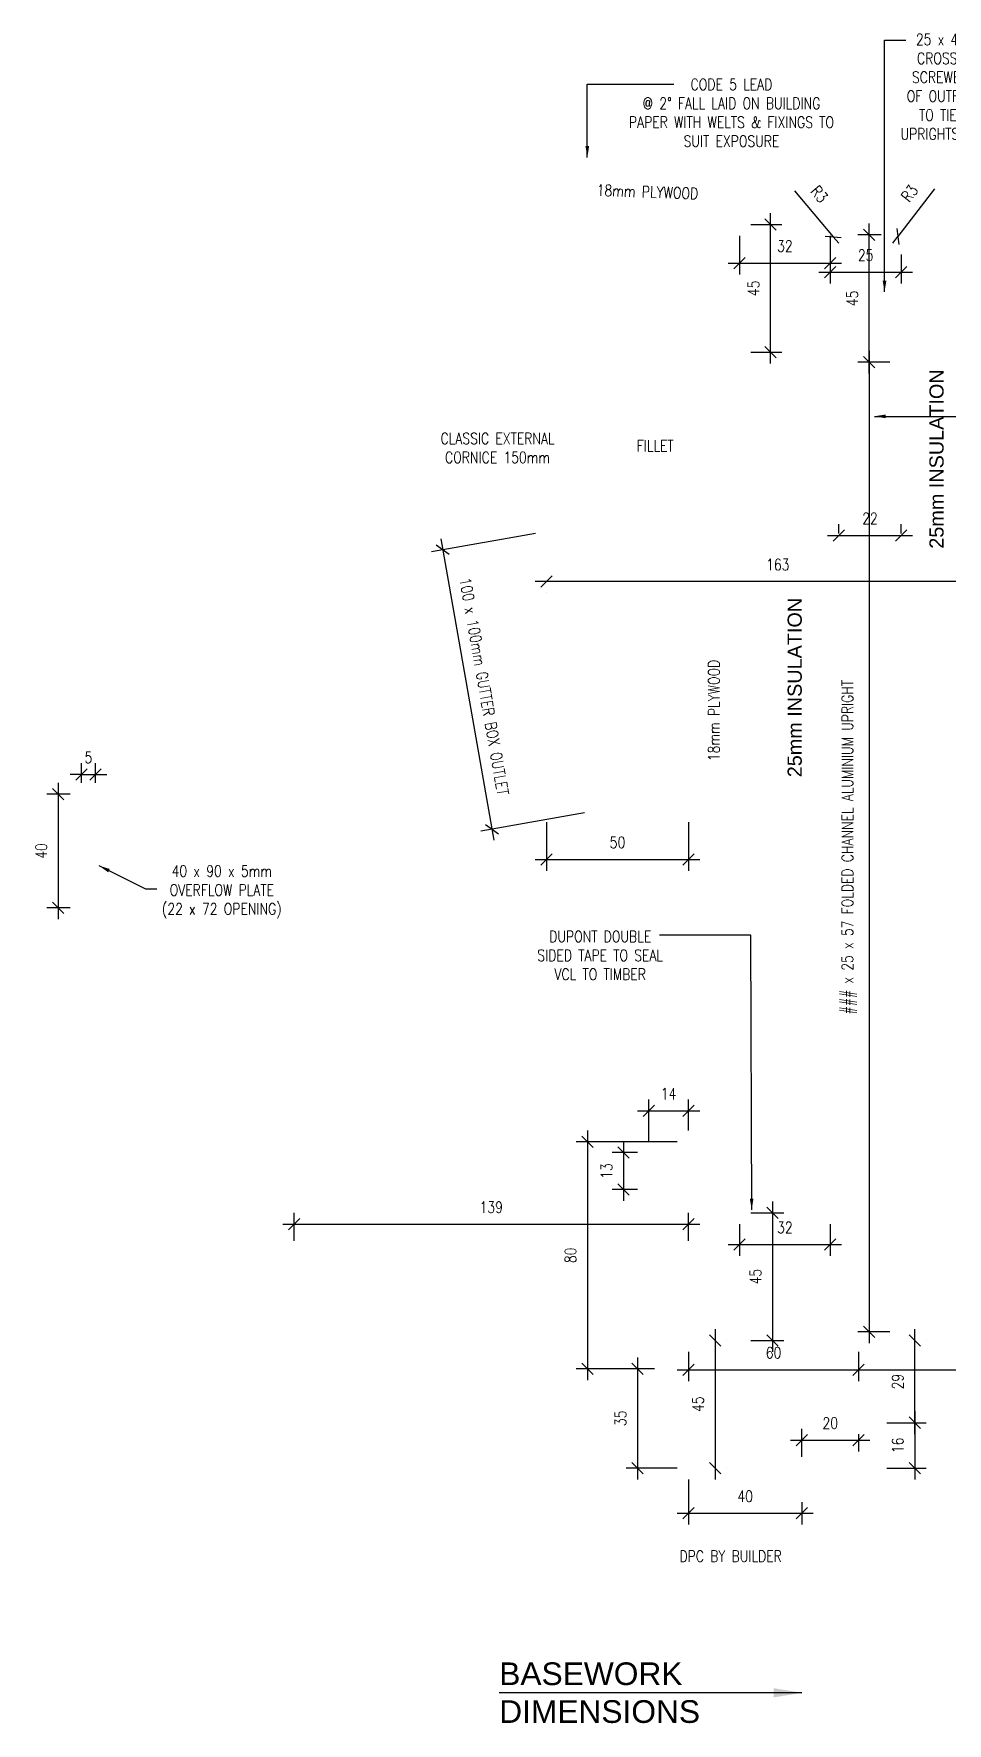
# Model space of a CAD drawing. Header units: millimetres. Extents: x -38686 to 870903, y -23218 to 232707.
# Drawn here: x 727153 to 727475, y 231316 to 231912 of the extents above; entities that cross this region are included whole.
import ezdxf

# ---------------------------------------------------------------- set-up
doc = ezdxf.new("R2010")
doc.units = ezdxf.units.MM
doc.header["$LTSCALE"] = 10
doc.header["$PDMODE"] = 35
doc.header["$PDSIZE"] = 50
doc.linetypes.add('HIDDEN', pattern=[0.375, 0.25, -0.125])
doc.layers.add('44 - Detail Text', color=7, linetype='Continuous')
doc.styles.add('1-2', font='romans.shx', dxfattribs={"width": 0.8, "height": 4})
doc.styles.add('1-5', font='romans.shx', dxfattribs={"width": 0.8, "height": 10})
doc.dimstyles.new('1-2', dxfattribs={"dimtxt": 4, "dimasz": 4, "dimexe": 4, "dimexo": 4, "dimgap": 4, "dimtad": 1, "dimdec": 0, "dimzin": 0, "dimdsep": 46, "dimtxsty": '1-2', "dimblk": 'OBLIQUE', "dimcen": 4, "dimdle": 4, "dimclrd": 251, "dimclre": 251, "dimclrt": 251, "dimadec": 0, "dimazin": 0, "dimtfac": 1, "dimtdec": 0, "dimtix": 1, "dimtmove": 1, "dimatfit": 3, "dimfxl": 1, "dimtolj": 1, "dimtzin": 0, "dimlwd": 25, "dimarcsym": 0})
doc.dimstyles.new('1-5', dxfattribs={"dimtxt": 10, "dimasz": 10, "dimexe": 10, "dimexo": 10, "dimgap": 10, "dimtad": 1, "dimdec": 0, "dimzin": 0, "dimdsep": 46, "dimtxsty": '1-5', "dimblk": 'OBLIQUE', "dimcen": 10, "dimdle": 10, "dimclrd": 251, "dimclre": 251, "dimclrt": 251, "dimadec": 0, "dimazin": 0, "dimtfac": 1, "dimtdec": 0, "dimtix": 1, "dimtmove": 1, "dimatfit": 3, "dimfxl": 1, "dimtolj": 1, "dimtzin": 0, "dimlwd": 25, "dimarcsym": 0})

# ---------------------------------------------------------------- blocks, each defined once
blk = doc.blocks.new('_Oblique')
at = {"color": 0, "linetype": 'ByBlock', "lineweight": -2}
blk.add_line((-0.5, -0.5), (0.5, 0.5), dxfattribs=at)
blk = doc.blocks.new('*D2035')
at = {"layer": '44 - Detail Text', "color": 251, "lineweight": -2, "transparency": 16777216}
for p, q in [((727329.5, 231736.02), (727292.89, 231729.57)), ((727346.86, 231637.54), (727310.25, 231631.08))]:
    blk.add_line(p, q, dxfattribs=at)
at = {"layer": '44 - Detail Text', "color": 251, "lineweight": 25, "transparency": 16777216}
blk.add_line((727296.13, 231734.2), (727314.89, 231627.84), dxfattribs=at)
at = {"layer": 'Defpoints', "color": 0, "transparency": 16777216}
for p in [(727333.44, 231736.72), (727350.8, 231638.23), (727314.19, 231631.78)]:
    blk.add_point(p, dxfattribs=at)
at = {"layer": '44 - Detail Text', "color": 251, "lineweight": 25, "transparency": 16777216, "xscale": 4, "yscale": 4, "zscale": 4}
for p, rotation in [((727296.83, 231730.26), 100.0000000000063), ((727314.19, 231631.78), 280.0000000000063)]:
    blk.add_blockref('_Oblique', p, dxfattribs=dict(at, rotation=rotation))
at = {"layer": '44 - Detail Text', "color": 251, "lineweight": 9, "transparency": 16777216, "insert": (727311.42, 231682.06), "char_height": 4, "attachment_point": 5, "rotation": 280, "style": '1-2'}
blk.add_mtext('\\A1;100 x 100mm GUTTER BOX OUTLET', dxfattribs=at)
blk = doc.blocks.new('*D2036')
at = {"layer": '44 - Detail Text', "color": 251, "lineweight": -2, "transparency": 16777216}
for p, q in [((727333.44, 231634.22), (727333.44, 231617.06)), ((727383.44, 231634.22), (727383.44, 231617.06))]:
    blk.add_line(p, q, dxfattribs=at)
at = {"layer": '44 - Detail Text', "color": 251, "lineweight": 25, "transparency": 16777216}
blk.add_line((727329.44, 231621.06), (727387.44, 231621.06), dxfattribs=at)
at = {"layer": 'Defpoints', "color": 0, "transparency": 16777216}
for p in [(727333.44, 231638.22), (727383.44, 231638.22), (727383.44, 231621.06)]:
    blk.add_point(p, dxfattribs=at)
at = {"layer": '44 - Detail Text', "color": 251, "lineweight": 25, "transparency": 16777216, "xscale": 4, "yscale": 4, "zscale": 4, "rotation": 180}
blk.add_blockref('_Oblique', (727333.44, 231621.06), dxfattribs=at)
at = {"layer": '44 - Detail Text', "color": 251, "lineweight": 25, "transparency": 16777216, "xscale": 4, "yscale": 4, "zscale": 4}
blk.add_blockref('_Oblique', (727383.44, 231621.06), dxfattribs=at)
at = {"layer": '44 - Detail Text', "color": 251, "lineweight": 9, "transparency": 16777216, "insert": (727358.44, 231627.06), "char_height": 4, "attachment_point": 5, "style": '1-2'}
blk.add_mtext('\\A1;50', dxfattribs=at)
blk = doc.blocks.new('*D2038')
at = {"layer": '44 - Detail Text', "color": 251, "lineweight": -2, "transparency": 16777216}
for p, q in [((727496.44, 231693.42), (727496.44, 231723.05)), ((727333.44, 231715.05), (727333.44, 231715.05))]:
    blk.add_line(p, q, dxfattribs=at)
at = {"layer": '44 - Detail Text', "color": 251, "lineweight": 25, "transparency": 16777216}
blk.add_line((727500.44, 231719.05), (727329.44, 231719.05), dxfattribs=at)
at = {"layer": 'Defpoints', "color": 0, "transparency": 16777216}
for p in [(727333.44, 231719.05), (727333.44, 231719.05), (727496.44, 231689.42)]:
    blk.add_point(p, dxfattribs=at)
at = {"layer": '44 - Detail Text', "color": 251, "lineweight": 25, "transparency": 16777216, "xscale": 4, "yscale": 4, "zscale": 4, "rotation": 180}
blk.add_blockref('_Oblique', (727333.44, 231719.05), dxfattribs=at)
at = {"layer": '44 - Detail Text', "color": 251, "lineweight": 25, "transparency": 16777216, "xscale": 4, "yscale": 4, "zscale": 4}
blk.add_blockref('_Oblique', (727496.44, 231719.05), dxfattribs=at)
at = {"layer": '44 - Detail Text', "color": 251, "lineweight": 9, "transparency": 16777216, "insert": (727414.94, 231725.05), "char_height": 4, "attachment_point": 5, "style": '1-2'}
blk.add_mtext('\\A1;163', dxfattribs=at)
blk = doc.blocks.new('*D2010')
at = {"layer": '44 - Detail Text', "color": 251, "lineweight": 25, "transparency": 16777216}
for p, q in [((727169.44, 231651.03), (727165.44, 231651.03)), ((727169.44, 231651.03), (727174.44, 231651.03)), ((727174.44, 231651.03), (727178.44, 231651.03))]:
    blk.add_line(p, q, dxfattribs=at)
at = {"layer": '44 - Detail Text', "color": 251, "lineweight": -2, "transparency": 16777216}
for p, q in [((727169.44, 231648.04), (727169.44, 231655.03)), ((727174.44, 231648.04), (727174.44, 231655.03))]:
    blk.add_line(p, q, dxfattribs=at)
at = {"layer": 'Defpoints', "color": 0, "transparency": 16777216}
for p in [(727174.44, 231651.03), (727169.44, 231644.04), (727174.44, 231644.04)]:
    blk.add_point(p, dxfattribs=at)
at = {"layer": '44 - Detail Text', "color": 251, "lineweight": 25, "transparency": 16777216, "xscale": 4, "yscale": 4, "zscale": 4}
blk.add_blockref('_Oblique', (727169.44, 231651.03), dxfattribs=at)
at = {"layer": '44 - Detail Text', "color": 251, "lineweight": 25, "transparency": 16777216, "xscale": 4, "yscale": 4, "zscale": 4, "rotation": 180}
blk.add_blockref('_Oblique', (727174.44, 231651.03), dxfattribs=at)
at = {"layer": '44 - Detail Text', "color": 251, "lineweight": 9, "transparency": 16777216, "insert": (727171.94, 231657.03), "char_height": 4, "attachment_point": 5, "style": '1-2'}
blk.add_mtext('\\A1;5', dxfattribs=at)
blk = doc.blocks.new('*D2011')
at = {"layer": '44 - Detail Text', "color": 251, "lineweight": 25, "transparency": 16777216}
blk.add_line((727161.3, 231648.04), (727161.3, 231600.04), dxfattribs=at)
at = {"layer": '44 - Detail Text', "color": 251, "lineweight": -2, "transparency": 16777216}
for p, q in [((727165.44, 231644.04), (727157.3, 231644.04)), ((727165.44, 231604.04), (727157.3, 231604.04))]:
    blk.add_line(p, q, dxfattribs=at)
at = {"layer": 'Defpoints', "color": 0, "transparency": 16777216}
for p in [(727169.44, 231644.04), (727161.3, 231604.04), (727169.44, 231604.04)]:
    blk.add_point(p, dxfattribs=at)
at = {"layer": '44 - Detail Text', "color": 251, "lineweight": 25, "transparency": 16777216, "xscale": 4, "yscale": 4, "zscale": 4}
for p, rotation in [((727161.3, 231644.04), 90), ((727161.3, 231604.04), 270)]:
    blk.add_blockref('_Oblique', p, dxfattribs=dict(at, rotation=rotation))
at = {"layer": '44 - Detail Text', "color": 251, "lineweight": 9, "transparency": 16777216, "insert": (727155.3, 231624.04), "char_height": 4, "attachment_point": 5, "rotation": 90, "style": '1-2'}
blk.add_mtext('\\A1;40', dxfattribs=at)
blk = doc.blocks.new('*D1863')
at = {"layer": '44 - Detail Text', "color": 251, "lineweight": -2, "transparency": 16777216}
for p, q in [((727244.44, 231486.58), (727244.44, 231496.41)), ((727383.44, 231486.58), (727383.44, 231496.41))]:
    blk.add_line(p, q, dxfattribs=at)
at = {"layer": '44 - Detail Text', "color": 251, "lineweight": 25, "transparency": 16777216}
blk.add_line((727240.44, 231492.41), (727387.44, 231492.41), dxfattribs=at)
at = {"layer": 'Defpoints', "color": 0, "transparency": 16777216}
for p in [(727383.44, 231492.41), (727244.44, 231482.58), (727383.44, 231482.58)]:
    blk.add_point(p, dxfattribs=at)
at = {"layer": '44 - Detail Text', "color": 251, "lineweight": 25, "transparency": 16777216, "xscale": 4, "yscale": 4, "zscale": 4, "rotation": 180}
blk.add_blockref('_Oblique', (727244.44, 231492.41), dxfattribs=at)
at = {"layer": '44 - Detail Text', "color": 251, "lineweight": 25, "transparency": 16777216, "xscale": 4, "yscale": 4, "zscale": 4}
blk.add_blockref('_Oblique', (727383.44, 231492.41), dxfattribs=at)
at = {"layer": '44 - Detail Text', "color": 251, "lineweight": 9, "transparency": 16777216, "insert": (727313.94, 231498.41), "char_height": 4, "attachment_point": 5, "style": '1-2'}
blk.add_mtext('\\A1;139', dxfattribs=at)
blk = doc.blocks.new('*D2064')
at = {"layer": '44 - Detail Text', "color": 251, "lineweight": 25, "transparency": 16777216}
blk.add_line((727447.21, 231800.42), (727447.21, 231450.42), dxfattribs=at)
at = {"layer": '44 - Detail Text', "color": 251, "lineweight": -2, "transparency": 16777216}
for p, q in [((727454.44, 231796.42), (727443.21, 231796.42)), ((727454.44, 231454.42), (727443.21, 231454.42))]:
    blk.add_line(p, q, dxfattribs=at)
at = {"layer": 'Defpoints', "color": 0, "transparency": 16777216}
for p in [(727458.44, 231796.42), (727447.21, 231454.42), (727458.44, 231454.42)]:
    blk.add_point(p, dxfattribs=at)
at = {"layer": '44 - Detail Text', "color": 251, "lineweight": 25, "transparency": 16777216, "xscale": 4, "yscale": 4, "zscale": 4}
for p, rotation in [((727447.21, 231796.42), 90), ((727447.21, 231454.42), 270)]:
    blk.add_blockref('_Oblique', p, dxfattribs=dict(at, rotation=rotation))
at = {"layer": '44 - Detail Text', "color": 251, "lineweight": 9, "transparency": 16777216, "insert": (727440.16, 231625.42), "char_height": 4, "attachment_point": 5, "rotation": 90, "style": '1-2'}
blk.add_mtext('\\A1;### x 25 x 57 FOLDED CHANNEL ALUMINIUM UPRIGHT', dxfattribs=at)
blk = doc.blocks.new('*D1884')
at = {"layer": '44 - Detail Text', "color": 251, "lineweight": 25, "transparency": 16777216}
blk.add_line((727463.22, 231426.42), (727463.22, 231402.42), dxfattribs=at)
at = {"layer": '44 - Detail Text', "color": 251, "lineweight": -2, "transparency": 16777216}
for p, q in [((727453.44, 231422.42), (727467.22, 231422.42)), ((727453.44, 231406.42), (727467.22, 231406.42))]:
    blk.add_line(p, q, dxfattribs=at)
at = {"layer": 'Defpoints', "color": 0, "transparency": 16777216}
for p in [(727449.44, 231422.42), (727449.44, 231406.42), (727463.22, 231406.42)]:
    blk.add_point(p, dxfattribs=at)
at = {"layer": '44 - Detail Text', "color": 251, "lineweight": 25, "transparency": 16777216, "xscale": 4, "yscale": 4, "zscale": 4}
for p, rotation in [((727463.22, 231422.42), 90), ((727463.22, 231406.42), 270)]:
    blk.add_blockref('_Oblique', p, dxfattribs=dict(at, rotation=rotation))
at = {"layer": '44 - Detail Text', "color": 251, "lineweight": 9, "transparency": 16777216, "insert": (727457.22, 231414.42), "char_height": 4, "attachment_point": 5, "rotation": 90, "style": '1-2'}
blk.add_mtext('\\A1;16', dxfattribs=at)
blk = doc.blocks.new('*D1885')
at = {"layer": '44 - Detail Text', "color": 251, "lineweight": 25, "transparency": 16777216}
blk.add_line((727463.22, 231418.42), (727463.22, 231455.42), dxfattribs=at)
at = {"layer": '44 - Detail Text', "color": 251, "lineweight": -2, "transparency": 16777216}
for p, q in [((727467.22, 231451.42), (727467.22, 231451.42)), ((727455.44, 231422.42), (727467.22, 231422.42))]:
    blk.add_line(p, q, dxfattribs=at)
at = {"layer": 'Defpoints', "color": 0, "transparency": 16777216}
for p in [(727463.22, 231451.42), (727463.22, 231451.42), (727451.44, 231422.42)]:
    blk.add_point(p, dxfattribs=at)
at = {"layer": '44 - Detail Text', "color": 251, "lineweight": 25, "transparency": 16777216, "xscale": 4, "yscale": 4, "zscale": 4}
for p, rotation in [((727463.22, 231451.42), 90), ((727463.22, 231422.42), 270)]:
    blk.add_blockref('_Oblique', p, dxfattribs=dict(at, rotation=rotation))
at = {"layer": '44 - Detail Text', "color": 251, "lineweight": 9, "transparency": 16777216, "insert": (727457.22, 231436.92), "char_height": 4, "attachment_point": 5, "rotation": 90, "style": '1-2'}
blk.add_mtext('\\A1;29', dxfattribs=at)
blk = doc.blocks.new('*D2065')
at = {"layer": '44 - Detail Text', "color": 251, "lineweight": -2, "transparency": 16777216}
for p, q in [((727443.44, 231447.42), (727443.44, 231437.08)), ((727537.44, 231447.42), (727537.44, 231437.08))]:
    blk.add_line(p, q, dxfattribs=at)
at = {"layer": '44 - Detail Text', "color": 251, "lineweight": 25, "transparency": 16777216}
blk.add_line((727439.44, 231441.08), (727541.44, 231441.08), dxfattribs=at)
at = {"layer": 'Defpoints', "color": 0, "transparency": 16777216}
for p in [(727443.44, 231451.42), (727537.44, 231451.42), (727537.44, 231441.08)]:
    blk.add_point(p, dxfattribs=at)
at = {"layer": '44 - Detail Text', "color": 251, "lineweight": 25, "transparency": 16777216, "xscale": 4, "yscale": 4, "zscale": 4, "rotation": 180}
blk.add_blockref('_Oblique', (727443.44, 231441.08), dxfattribs=at)
at = {"layer": '44 - Detail Text', "color": 251, "lineweight": 25, "transparency": 16777216, "xscale": 4, "yscale": 4, "zscale": 4}
blk.add_blockref('_Oblique', (727537.44, 231441.08), dxfattribs=at)
at = {"layer": '44 - Detail Text', "color": 251, "lineweight": 9, "transparency": 16777216, "insert": (727490.44, 231447.08), "char_height": 4, "attachment_point": 5, "style": '1-2'}
blk.add_mtext('\\A1;94', dxfattribs=at)
blk = doc.blocks.new('*D2069')
at = {"layer": '44 - Detail Text', "color": 251, "lineweight": -2, "transparency": 16777216}
for p, q in [((727401.44, 231840.97), (727401.44, 231827.41)), ((727433.44, 231840.97), (727433.44, 231827.41))]:
    blk.add_line(p, q, dxfattribs=at)
at = {"layer": '44 - Detail Text', "color": 251, "lineweight": 25, "transparency": 16777216}
blk.add_line((727397.44, 231831.41), (727437.44, 231831.41), dxfattribs=at)
at = {"layer": 'Defpoints', "color": 0, "transparency": 16777216}
for p in [(727401.44, 231844.97), (727433.44, 231844.97), (727433.44, 231831.41)]:
    blk.add_point(p, dxfattribs=at)
at = {"layer": '44 - Detail Text', "color": 251, "lineweight": 25, "transparency": 16777216, "xscale": 4, "yscale": 4, "zscale": 4, "rotation": 180}
blk.add_blockref('_Oblique', (727401.44, 231831.41), dxfattribs=at)
at = {"layer": '44 - Detail Text', "color": 251, "lineweight": 25, "transparency": 16777216, "xscale": 4, "yscale": 4, "zscale": 4}
blk.add_blockref('_Oblique', (727433.44, 231831.41), dxfattribs=at)
at = {"layer": '44 - Detail Text', "color": 251, "lineweight": 9, "transparency": 16777216, "insert": (727417.44, 231837.41), "char_height": 4, "attachment_point": 5, "style": '1-2'}
blk.add_mtext('\\A1;32', dxfattribs=at)
blk = doc.blocks.new('*D2070')
at = {"layer": '44 - Detail Text', "color": 251, "lineweight": 25, "transparency": 16777216}
blk.add_line((727412.41, 231795.97), (727412.41, 231848.97), dxfattribs=at)
at = {"layer": '44 - Detail Text', "color": 251, "lineweight": -2, "transparency": 16777216}
for p, q in [((727405.44, 231844.97), (727416.41, 231844.97)), ((727405.44, 231799.97), (727416.41, 231799.97))]:
    blk.add_line(p, q, dxfattribs=at)
at = {"layer": 'Defpoints', "color": 0, "transparency": 16777216}
for p in [(727401.44, 231844.97), (727412.41, 231844.97), (727401.44, 231799.97)]:
    blk.add_point(p, dxfattribs=at)
at = {"layer": '44 - Detail Text', "color": 251, "lineweight": 25, "transparency": 16777216, "xscale": 4, "yscale": 4, "zscale": 4}
for p, rotation in [((727412.41, 231844.97), 90), ((727412.41, 231799.97), 270)]:
    blk.add_blockref('_Oblique', p, dxfattribs=dict(at, rotation=rotation))
at = {"layer": '44 - Detail Text', "color": 251, "lineweight": 9, "transparency": 16777216, "insert": (727406.41, 231822.47), "char_height": 4, "attachment_point": 5, "rotation": 90, "style": '1-2'}
blk.add_mtext('\\A1;45', dxfattribs=at)
blk = doc.blocks.new('*D2071')
at = {"layer": '44 - Detail Text', "color": 251, "lineweight": -2, "transparency": 16777216}
for p, q in [((727433.44, 231834.42), (727433.44, 231824.16)), ((727458.44, 231834.42), (727458.44, 231824.16))]:
    blk.add_line(p, q, dxfattribs=at)
at = {"layer": '44 - Detail Text', "color": 251, "lineweight": 25, "transparency": 16777216}
blk.add_line((727429.44, 231828.16), (727462.44, 231828.16), dxfattribs=at)
at = {"layer": 'Defpoints', "color": 0, "transparency": 16777216}
for p in [(727433.44, 231838.42), (727458.44, 231838.42), (727458.44, 231828.16)]:
    blk.add_point(p, dxfattribs=at)
at = {"layer": '44 - Detail Text', "color": 251, "lineweight": 25, "transparency": 16777216, "xscale": 4, "yscale": 4, "zscale": 4, "rotation": 180}
blk.add_blockref('_Oblique', (727433.44, 231828.16), dxfattribs=at)
at = {"layer": '44 - Detail Text', "color": 251, "lineweight": 25, "transparency": 16777216, "xscale": 4, "yscale": 4, "zscale": 4}
blk.add_blockref('_Oblique', (727458.44, 231828.16), dxfattribs=at)
at = {"layer": '44 - Detail Text', "color": 251, "lineweight": 9, "transparency": 16777216, "insert": (727445.94, 231834.16), "char_height": 4, "attachment_point": 5, "style": '1-2'}
blk.add_mtext('\\A1;25', dxfattribs=at)
blk = doc.blocks.new('*D2072')
at = {"layer": '44 - Detail Text', "color": 251, "lineweight": -2, "transparency": 16777216}
for p, q in [((727451.44, 231841.42), (727443.21, 231841.42)), ((727454.44, 231796.42), (727443.21, 231796.42))]:
    blk.add_line(p, q, dxfattribs=at)
at = {"layer": '44 - Detail Text', "color": 251, "lineweight": 25, "transparency": 16777216}
blk.add_line((727447.21, 231792.42), (727447.21, 231845.42), dxfattribs=at)
at = {"layer": 'Defpoints', "color": 0, "transparency": 16777216}
for p in [(727447.21, 231841.42), (727455.44, 231841.42), (727458.44, 231796.42)]:
    blk.add_point(p, dxfattribs=at)
at = {"layer": '44 - Detail Text', "color": 251, "lineweight": 25, "transparency": 16777216, "xscale": 4, "yscale": 4, "zscale": 4}
for p, rotation in [((727447.21, 231841.42), 90), ((727447.21, 231796.42), 270)]:
    blk.add_blockref('_Oblique', p, dxfattribs=dict(at, rotation=rotation))
at = {"layer": '44 - Detail Text', "color": 251, "lineweight": 9, "transparency": 16777216, "insert": (727441.21, 231818.92), "char_height": 4, "attachment_point": 5, "rotation": 90, "style": '1-2'}
blk.add_mtext('\\A1;45', dxfattribs=at)
blk = doc.blocks.new('*D2073')
at = {"layer": '44 - Detail Text', "color": 251, "lineweight": 25, "transparency": 16777216}
blk.add_line((727432.44, 231735.36), (727462.44, 231735.36), dxfattribs=at)
at = {"layer": '44 - Detail Text', "color": 251, "lineweight": -2, "transparency": 16777216}
for p, q in [((727436.44, 231735.98), (727436.44, 231739.36)), ((727458.44, 231735.98), (727458.44, 231739.36))]:
    blk.add_line(p, q, dxfattribs=at)
at = {"layer": 'Defpoints', "color": 0, "transparency": 16777216}
for p in [(727458.44, 231735.36), (727436.44, 231731.98), (727458.44, 231731.98)]:
    blk.add_point(p, dxfattribs=at)
at = {"layer": '44 - Detail Text', "color": 251, "lineweight": 25, "transparency": 16777216, "xscale": 4, "yscale": 4, "zscale": 4, "rotation": 180}
blk.add_blockref('_Oblique', (727436.44, 231735.36), dxfattribs=at)
at = {"layer": '44 - Detail Text', "color": 251, "lineweight": 25, "transparency": 16777216, "xscale": 4, "yscale": 4, "zscale": 4}
blk.add_blockref('_Oblique', (727458.44, 231735.36), dxfattribs=at)
at = {"layer": '44 - Detail Text', "color": 251, "lineweight": 9, "transparency": 16777216, "insert": (727447.44, 231741.36), "char_height": 4, "attachment_point": 5, "style": '1-2'}
blk.add_mtext('\\A1;22', dxfattribs=at)
blk = doc.blocks.new('*D2074')
at = {"layer": '44 - Detail Text', "color": 251, "lineweight": 25, "ltscale": 2, "transparency": 16777216}
blk.add_line((727365.44, 231532.45), (727387.44, 231532.45), dxfattribs=at)
at = {"layer": '44 - Detail Text', "color": 251, "lineweight": -2, "ltscale": 2, "transparency": 16777216}
for p, q in [((727369.44, 231521.67), (727369.44, 231536.45)), ((727383.44, 231525.42), (727383.44, 231536.45))]:
    blk.add_line(p, q, dxfattribs=at)
at = {"layer": 'Defpoints', "color": 0, "ltscale": 2, "transparency": 16777216}
for p in [(727383.44, 231532.45), (727383.44, 231521.42), (727369.44, 231517.67)]:
    blk.add_point(p, dxfattribs=at)
at = {"layer": '44 - Detail Text', "color": 251, "lineweight": 25, "ltscale": 2, "transparency": 16777216, "xscale": 4, "yscale": 4, "zscale": 4, "rotation": 180}
blk.add_blockref('_Oblique', (727369.44, 231532.45), dxfattribs=at)
at = {"layer": '44 - Detail Text', "color": 251, "lineweight": 25, "ltscale": 2, "transparency": 16777216, "xscale": 4, "yscale": 4, "zscale": 4}
blk.add_blockref('_Oblique', (727383.44, 231532.45), dxfattribs=at)
at = {"layer": '44 - Detail Text', "color": 251, "lineweight": 9, "ltscale": 2, "transparency": 16777216, "insert": (727376.44, 231538.45), "char_height": 4, "attachment_point": 5, "style": '1-2'}
blk.add_mtext('\\A1;14', dxfattribs=at)
blk = doc.blocks.new('*D2075')
at = {"layer": '44 - Detail Text', "color": 251, "lineweight": 25, "ltscale": 2, "transparency": 16777216}
blk.add_line((727347.88, 231525.42), (727347.88, 231437.42), dxfattribs=at)
at = {"layer": '44 - Detail Text', "color": 251, "lineweight": -2, "ltscale": 2, "transparency": 16777216}
for p, q in [((727379.44, 231521.42), (727343.88, 231521.42)), ((727371.44, 231441.42), (727343.88, 231441.42))]:
    blk.add_line(p, q, dxfattribs=at)
at = {"layer": 'Defpoints', "color": 0, "ltscale": 2, "transparency": 16777216}
for p in [(727383.44, 231521.42), (727347.88, 231441.42), (727375.44, 231441.42)]:
    blk.add_point(p, dxfattribs=at)
at = {"layer": '44 - Detail Text', "color": 251, "lineweight": 25, "ltscale": 2, "transparency": 16777216, "xscale": 4, "yscale": 4, "zscale": 4}
for p, rotation in [((727347.88, 231521.42), 90), ((727347.88, 231441.42), 270)]:
    blk.add_blockref('_Oblique', p, dxfattribs=dict(at, rotation=rotation))
at = {"layer": '44 - Detail Text', "color": 251, "lineweight": 9, "ltscale": 2, "transparency": 16777216, "insert": (727341.88, 231481.42), "char_height": 4, "attachment_point": 5, "rotation": 90, "style": '1-2'}
blk.add_mtext('\\A1;80', dxfattribs=at)
blk = doc.blocks.new('*D2076')
at = {"layer": '44 - Detail Text', "color": 251, "lineweight": 25, "ltscale": 2, "transparency": 16777216}
blk.add_line((727360.6, 231521.67), (727360.6, 231500.67), dxfattribs=at)
at = {"layer": '44 - Detail Text', "color": 251, "lineweight": -2, "ltscale": 2, "transparency": 16777216}
for p, q in [((727365.44, 231517.67), (727356.6, 231517.67)), ((727365.44, 231504.67), (727356.6, 231504.67))]:
    blk.add_line(p, q, dxfattribs=at)
at = {"layer": 'Defpoints', "color": 0, "ltscale": 2, "transparency": 16777216}
for p in [(727369.44, 231517.67), (727360.6, 231504.67), (727369.44, 231504.67)]:
    blk.add_point(p, dxfattribs=at)
at = {"layer": '44 - Detail Text', "color": 251, "lineweight": 25, "ltscale": 2, "transparency": 16777216, "xscale": 4, "yscale": 4, "zscale": 4}
for p, rotation in [((727360.6, 231517.67), 90), ((727360.6, 231504.67), 270)]:
    blk.add_blockref('_Oblique', p, dxfattribs=dict(at, rotation=rotation))
at = {"layer": '44 - Detail Text', "color": 251, "lineweight": 9, "ltscale": 2, "transparency": 16777216, "insert": (727354.6, 231511.17), "char_height": 4, "attachment_point": 5, "rotation": 90, "style": '1-2'}
blk.add_mtext('\\A1;13', dxfattribs=at)
blk = doc.blocks.new('*D1886')
at = {"layer": '44 - Detail Text', "color": 251, "lineweight": 25, "transparency": 16777216}
blk.add_line((727365.53, 231445.42), (727365.53, 231402.42), dxfattribs=at)
at = {"layer": '44 - Detail Text', "color": 251, "lineweight": -2, "transparency": 16777216}
for p, q in [((727371.44, 231441.42), (727361.53, 231441.42)), ((727379.44, 231406.42), (727361.53, 231406.42))]:
    blk.add_line(p, q, dxfattribs=at)
at = {"layer": 'Defpoints', "color": 0, "transparency": 16777216}
for p in [(727375.44, 231441.42), (727365.53, 231406.42), (727383.44, 231406.42)]:
    blk.add_point(p, dxfattribs=at)
at = {"layer": '44 - Detail Text', "color": 251, "lineweight": 25, "transparency": 16777216, "xscale": 4, "yscale": 4, "zscale": 4}
for p, rotation in [((727365.53, 231441.42), 90), ((727365.53, 231406.42), 270)]:
    blk.add_blockref('_Oblique', p, dxfattribs=dict(at, rotation=rotation))
at = {"layer": '44 - Detail Text', "color": 251, "lineweight": 9, "transparency": 16777216, "insert": (727359.53, 231423.92), "char_height": 4, "attachment_point": 5, "rotation": 90, "style": '1-2'}
blk.add_mtext('\\A1;35', dxfattribs=at)
blk = doc.blocks.new('*D2077')
at = {"layer": '44 - Detail Text', "color": 251, "lineweight": -2, "ltscale": 10, "transparency": 16777216}
for p, q in [((727401.44, 231492.42), (727401.44, 231481.25)), ((727433.44, 231492.42), (727433.44, 231481.25))]:
    blk.add_line(p, q, dxfattribs=at)
at = {"layer": '44 - Detail Text', "color": 251, "lineweight": 25, "ltscale": 10, "transparency": 16777216}
blk.add_line((727397.44, 231485.25), (727437.44, 231485.25), dxfattribs=at)
at = {"layer": 'Defpoints', "color": 0, "ltscale": 10, "transparency": 16777216}
for p in [(727401.44, 231496.42), (727433.44, 231496.42), (727433.44, 231485.25)]:
    blk.add_point(p, dxfattribs=at)
at = {"layer": '44 - Detail Text', "color": 251, "lineweight": 25, "ltscale": 10, "transparency": 16777216, "xscale": 4, "yscale": 4, "zscale": 4, "rotation": 180}
blk.add_blockref('_Oblique', (727401.44, 231485.25), dxfattribs=at)
at = {"layer": '44 - Detail Text', "color": 251, "lineweight": 25, "ltscale": 10, "transparency": 16777216, "xscale": 4, "yscale": 4, "zscale": 4}
blk.add_blockref('_Oblique', (727433.44, 231485.25), dxfattribs=at)
at = {"layer": '44 - Detail Text', "color": 251, "lineweight": 9, "ltscale": 10, "transparency": 16777216, "insert": (727417.44, 231491.25), "char_height": 4, "attachment_point": 5, "style": '1-2'}
blk.add_mtext('\\A1;32', dxfattribs=at)
blk = doc.blocks.new('*D2078')
at = {"layer": '44 - Detail Text', "color": 251, "lineweight": -2, "ltscale": 10, "transparency": 16777216}
for p, q in [((727405.44, 231496.42), (727417.12, 231496.42)), ((727405.44, 231451.42), (727417.12, 231451.42))]:
    blk.add_line(p, q, dxfattribs=at)
at = {"layer": '44 - Detail Text', "color": 251, "lineweight": 25, "ltscale": 10, "transparency": 16777216}
blk.add_line((727413.12, 231500.42), (727413.12, 231447.42), dxfattribs=at)
at = {"layer": 'Defpoints', "color": 0, "ltscale": 10, "transparency": 16777216}
for p in [(727401.44, 231496.42), (727401.44, 231451.42), (727413.12, 231451.42)]:
    blk.add_point(p, dxfattribs=at)
at = {"layer": '44 - Detail Text', "color": 251, "lineweight": 25, "ltscale": 10, "transparency": 16777216, "xscale": 4, "yscale": 4, "zscale": 4}
for p, rotation in [((727413.12, 231496.42), 90), ((727413.12, 231451.42), 270)]:
    blk.add_blockref('_Oblique', p, dxfattribs=dict(at, rotation=rotation))
at = {"layer": '44 - Detail Text', "color": 251, "lineweight": 9, "ltscale": 10, "transparency": 16777216, "insert": (727407.12, 231473.92), "char_height": 4, "attachment_point": 5, "rotation": 90, "style": '1-2'}
blk.add_mtext('\\A1;45', dxfattribs=at)
blk = doc.blocks.new('*D1889')
at = {"layer": '44 - Detail Text', "color": 251, "lineweight": 25, "ltscale": 10, "transparency": 16777216}
blk.add_line((727392.82, 231455.42), (727392.82, 231402.42), dxfattribs=at)
at = {"layer": '44 - Detail Text', "color": 251, "lineweight": -2, "ltscale": 10, "transparency": 16777216}
for p, q in [((727396.82, 231451.42), (727396.82, 231451.42)), ((727396.82, 231406.42), (727396.82, 231406.42))]:
    blk.add_line(p, q, dxfattribs=at)
at = {"layer": 'Defpoints', "color": 0, "ltscale": 10, "transparency": 16777216}
for p in [(727392.82, 231451.42), (727392.82, 231406.42), (727392.82, 231406.42)]:
    blk.add_point(p, dxfattribs=at)
at = {"layer": '44 - Detail Text', "color": 251, "lineweight": 25, "ltscale": 10, "transparency": 16777216, "xscale": 4, "yscale": 4, "zscale": 4}
for p, rotation in [((727392.82, 231451.42), 90), ((727392.82, 231406.42), 270)]:
    blk.add_blockref('_Oblique', p, dxfattribs=dict(at, rotation=rotation))
at = {"layer": '44 - Detail Text', "color": 251, "lineweight": 9, "ltscale": 10, "transparency": 16777216, "insert": (727386.82, 231428.92), "char_height": 4, "attachment_point": 5, "rotation": 90, "style": '1-2'}
blk.add_mtext('\\A1;45', dxfattribs=at)
blk = doc.blocks.new('*D2079')
at = {"layer": '44 - Detail Text', "color": 251, "lineweight": -2, "ltscale": 10, "transparency": 16777216}
for p, q in [((727383.44, 231447.42), (727383.44, 231437.08)), ((727443.44, 231447.42), (727443.44, 231437.08))]:
    blk.add_line(p, q, dxfattribs=at)
at = {"layer": '44 - Detail Text', "color": 251, "lineweight": 25, "ltscale": 10, "transparency": 16777216}
blk.add_line((727379.44, 231441.08), (727447.44, 231441.08), dxfattribs=at)
at = {"layer": 'Defpoints', "color": 0, "ltscale": 10, "transparency": 16777216}
for p in [(727383.44, 231451.42), (727443.44, 231451.42), (727443.44, 231441.08)]:
    blk.add_point(p, dxfattribs=at)
at = {"layer": '44 - Detail Text', "color": 251, "lineweight": 25, "ltscale": 10, "transparency": 16777216, "xscale": 4, "yscale": 4, "zscale": 4, "rotation": 180}
blk.add_blockref('_Oblique', (727383.44, 231441.08), dxfattribs=at)
at = {"layer": '44 - Detail Text', "color": 251, "lineweight": 25, "ltscale": 10, "transparency": 16777216, "xscale": 4, "yscale": 4, "zscale": 4}
blk.add_blockref('_Oblique', (727443.44, 231441.08), dxfattribs=at)
at = {"layer": '44 - Detail Text', "color": 251, "lineweight": 9, "ltscale": 10, "transparency": 16777216, "insert": (727413.44, 231447.08), "char_height": 4, "attachment_point": 5, "style": '1-2'}
blk.add_mtext('\\A1;60', dxfattribs=at)
blk = doc.blocks.new('*D1890')
at = {"layer": '44 - Detail Text', "color": 251, "lineweight": -2, "ltscale": 10, "transparency": 16777216}
for p, q in [((727383.44, 231402.42), (727383.44, 231386.45)), ((727423.44, 231394.42), (727423.44, 231386.45))]:
    blk.add_line(p, q, dxfattribs=at)
at = {"layer": '44 - Detail Text', "color": 251, "lineweight": 25, "ltscale": 10, "transparency": 16777216}
blk.add_line((727379.44, 231390.45), (727427.44, 231390.45), dxfattribs=at)
at = {"layer": 'Defpoints', "color": 0, "ltscale": 10, "transparency": 16777216}
for p in [(727383.44, 231406.42), (727423.44, 231398.42), (727423.44, 231390.45)]:
    blk.add_point(p, dxfattribs=at)
at = {"layer": '44 - Detail Text', "color": 251, "lineweight": 25, "ltscale": 10, "transparency": 16777216, "xscale": 4, "yscale": 4, "zscale": 4, "rotation": 180}
blk.add_blockref('_Oblique', (727383.44, 231390.45), dxfattribs=at)
at = {"layer": '44 - Detail Text', "color": 251, "lineweight": 25, "ltscale": 10, "transparency": 16777216, "xscale": 4, "yscale": 4, "zscale": 4}
blk.add_blockref('_Oblique', (727423.44, 231390.45), dxfattribs=at)
at = {"layer": '44 - Detail Text', "color": 251, "lineweight": 9, "ltscale": 10, "transparency": 16777216, "insert": (727403.44, 231396.45), "char_height": 4, "attachment_point": 5, "style": '1-2'}
blk.add_mtext('\\A1;40', dxfattribs=at)
blk = doc.blocks.new('*D2081')
at = {"layer": '44 - Detail Text', "color": 251, "lineweight": -2, "transparency": 16777216}
for p, q in [((727423.44, 231410.42), (727423.44, 231420.26)), ((727443.44, 231418.42), (727443.44, 231412.26))]:
    blk.add_line(p, q, dxfattribs=at)
at = {"layer": '44 - Detail Text', "color": 251, "lineweight": 25, "transparency": 16777216}
blk.add_line((727419.44, 231416.26), (727447.44, 231416.26), dxfattribs=at)
at = {"layer": 'Defpoints', "color": 0, "transparency": 16777216}
for p in [(727443.44, 231422.42), (727443.44, 231416.26), (727423.44, 231406.42)]:
    blk.add_point(p, dxfattribs=at)
at = {"layer": '44 - Detail Text', "color": 251, "lineweight": 25, "transparency": 16777216, "xscale": 4, "yscale": 4, "zscale": 4, "rotation": 180}
blk.add_blockref('_Oblique', (727423.44, 231416.26), dxfattribs=at)
at = {"layer": '44 - Detail Text', "color": 251, "lineweight": 25, "transparency": 16777216, "xscale": 4, "yscale": 4, "zscale": 4}
blk.add_blockref('_Oblique', (727443.44, 231416.26), dxfattribs=at)
at = {"layer": '44 - Detail Text', "color": 251, "lineweight": 9, "transparency": 16777216, "insert": (727433.44, 231422.26), "char_height": 4, "attachment_point": 5, "style": '1-2'}
blk.add_mtext('\\A1;20', dxfattribs=at)
blk = doc.blocks.new('*D1891')
at = {"layer": '44 - Detail Text', "color": 251, "lineweight": 25, "transparency": 16777216}
for p in [(727470.16, 231857.6), (727455.44, 231838.42)]:
    blk.add_line(p, (727457.26, 231840.8), dxfattribs=at)
at = {"layer": 'Defpoints', "color": 0, "transparency": 16777216}
for p in [(727455.44, 231838.42), (727457.26, 231840.8)]:
    blk.add_point(p, dxfattribs=at)
at = {"layer": '44 - Detail Text', "color": 251, "lineweight": 25, "transparency": 16777216, "xscale": 4, "yscale": 4, "zscale": 4, "rotation": 232.4959816076951}
blk.add_blockref('_Oblique', (727457.26, 231840.8), dxfattribs=at)
at = {"layer": '44 - Detail Text', "color": 251, "lineweight": 9, "transparency": 16777216, "insert": (727461.39, 231856.02), "char_height": 4, "attachment_point": 5, "rotation": 52.49598, "style": '1-2'}
blk.add_mtext('\\A1;R3', dxfattribs=at)
blk = doc.blocks.new('*D1892')
at = {"layer": '44 - Detail Text', "color": 251, "lineweight": 25, "transparency": 16777216}
for p in [(727420.78, 231856.85), (727436.44, 231838.42)]:
    blk.add_line(p, (727434.49, 231840.7), dxfattribs=at)
at = {"layer": 'Defpoints', "color": 0, "transparency": 16777216}
for p in [(727434.49, 231840.7), (727436.44, 231838.42)]:
    blk.add_point(p, dxfattribs=at)
at = {"layer": '44 - Detail Text', "color": 251, "lineweight": 25, "transparency": 16777216, "xscale": 4, "yscale": 4, "zscale": 4, "rotation": 310.346231843784}
blk.add_blockref('_Oblique', (727434.49, 231840.7), dxfattribs=at)
at = {"layer": '44 - Detail Text', "color": 251, "lineweight": 9, "transparency": 16777216, "insert": (727429.62, 231855.71), "char_height": 4, "attachment_point": 5, "rotation": 310.34623, "style": '1-2'}
blk.add_mtext('\\A1;R3', dxfattribs=at)

msp = doc.modelspace()

# ---------------------------------------------------------------- texts
at = {"layer": '44 - Detail Text', "color": 8, "lineweight": 9}
for s, insert, char_height, attachment_point, style in [('25 x 45 TIMBER\\PCROSS MEMBER\\PSCREWED TO TOP\\POF OUTRIGGERS TO\\PTO TIE ALL THE\\PUPRIGHTS TOGETHER.', (727481.035, 231893.604), 4, 5, '1-2'), ('CLASSIC EXTERNAL\\PCORNICE 150mm', (727316.162, 231766.199), 4, 5, '1-2'), ('FILLET', (727371.731, 231766.961), 4, 5, '1-2'), ('DUPONT DOUBLE\\PSIDED TAPE TO SEAL\\PVCL TO TIMBER', (727352.343, 231587.23), 4, 5, '1-2'), ('DPC BY BUILDER', (727398.32, 231375.306), 4, 5, '1-2'), ('{\\fArial|b0|i0|c0|p34;\\W1;BASEWORK\\PDIMENSIONS}', (727316.757, 231327.144), 8, 4, '1-5')]:
    msp.add_mtext(s, dxfattribs=dict(at, insert=insert, char_height=char_height, attachment_point=attachment_point, style=style))
at = {"layer": '44 - Detail Text', "color": 8, "lineweight": 9, "insert": (727398.609, 231884.41), "char_height": 4, "width": 83.62148, "attachment_point": 5, "style": '1-2'}
msp.add_mtext('CODE 5 LEAD\\P@ 2%%D FALL LAID ON BUILDING PAPER WITH WELTS & FIXINGS TO SUIT EXPOSURE', dxfattribs=at)
at = {"layer": '44 - Detail Text', "color": 8, "lineweight": 9, "char_height": 4, "attachment_point": 5, "style": '1-2', "bg_fill": 3, "box_fill_scale": 1.5, "bg_fill_color": 256, "bg_fill_transparency": 0}
for insert, rotation in [((727369.011, 231856.533), 358), ((727392.436, 231673.601), 90)]:
    msp.add_mtext('18mm PLYWOOD', dxfattribs=dict(at, insert=insert, rotation=rotation))
at = {"layer": '44 - Detail Text', "color": 8, "lineweight": 9, "char_height": 5, "attachment_point": 5, "rotation": 90, "style": '1-2'}
for insert in [(727470.936, 231762.295), (727420.936, 231681.691)]:
    msp.add_mtext('{\\fArial|b0|i0|c0|p34;\\W1;\\C3;25mm INSULATION}', dxfattribs=dict(at, insert=insert))
at = {"layer": '44 - Detail Text', "color": 8, "linetype": 'HIDDEN', "lineweight": 9, "insert": (727193.17, 231609.621), "char_height": 4, "width": 51.564, "attachment_point": 4, "style": '1-2'}
msp.add_mtext('\\pxqc;40 x 90 x 5mm OVERFLOW PLATE \\P(22 x 72 OPENING)', dxfattribs=at)

# ---------------------------------------------------------------- dimensions: what is measured, and where the dimension line sits
at = {"layer": '44 - Detail Text', "color": 8, "lineweight": 9}
for center, mpoint, picture, middle in [((727436.436, 231838.417), (727434.494, 231840.703), '*D1892', (727429.621, 231855.707)), ((727455.436, 231838.417), (727457.263, 231840.796), '*D1891', (727461.386, 231856.024))]:
    dim = msp.add_radius_dim(center=center, mpoint=mpoint, dimstyle='1-2', dxfattribs=at)
    dim.commit()
    dim.dimension.update_dxf_attribs({"geometry": picture, "text_midpoint": middle})
for base, p1, p2, angle, picture, middle in [((727412.41, 231844.966), (727401.436, 231799.966), (727401.436, 231844.966), 90, '*D2070', (727406.41, 231822.466)), ((727447.21, 231841.417), (727458.436, 231796.417), (727455.436, 231841.417), 90, '*D2072', (727441.21, 231818.917)), ((727174.436, 231651.031), (727169.436, 231644.042), (727174.436, 231644.042), 180, '*D2010', (727171.936, 231657.031)), ((727161.304, 231604.042), (727169.436, 231644.042), (727169.436, 231604.042), 90, '*D2011', (727155.304, 231624.042)), ((727463.216, 231451.417), (727451.436, 231422.417), (727463.216, 231451.417), 90, '*D1885', (727457.216, 231436.917)), ((727365.53, 231406.417), (727375.436, 231441.417), (727383.436, 231406.417), 90, '*D1886', (727359.53, 231423.917)), ((727463.216, 231406.417), (727449.436, 231422.417), (727449.436, 231406.417), 90, '*D1884', (727457.216, 231414.417))]:
    dim = msp.add_linear_dim(base=base, p1=p1, p2=p2, angle=angle, dimstyle='1-2', dxfattribs=at)
    dim.commit()
    dim.dimension.update_dxf_attribs({"geometry": picture, "text_midpoint": middle})
for base, p1, p2, picture, middle in [((727433.436, 231831.408), (727401.436, 231844.966), (727433.436, 231844.966), '*D2069', (727417.436, 231837.408)), ((727458.436, 231828.163), (727433.436, 231838.417), (727458.436, 231838.417), '*D2071', (727445.936, 231834.163)), ((727458.436, 231735.355), (727436.436, 231731.975), (727458.436, 231731.975), '*D2073', (727447.436, 231741.355)), ((727383.436, 231621.059), (727333.436, 231638.219), (727383.436, 231638.219), '*D2036', (727358.436, 231627.059)), ((727383.436, 231492.41), (727244.436, 231482.585), (727383.436, 231482.585), '*D1863', (727313.936, 231498.41)), ((727537.436, 231441.077), (727443.436, 231451.417), (727537.436, 231451.417), '*D2065', (727490.436, 231447.077)), ((727443.436, 231416.258), (727423.436, 231406.417), (727443.436, 231422.417), '*D2081', (727433.436, 231422.258))]:
    dim = msp.add_linear_dim(base=base, p1=p1, p2=p2, dimstyle='1-2', dxfattribs=at)
    dim.commit()
    dim.dimension.update_dxf_attribs({"geometry": picture, "text_midpoint": middle})
dim = msp.add_linear_dim(base=(727447.21, 231454.417), p1=(727458.436, 231796.417), p2=(727458.436, 231454.417), angle=90, text='### x 25 x 57 FOLDED CHANNEL ALUMINIUM UPRIGHT', dimstyle='1-2', override={"dimpost": ' x 25 x 57 FOLDED CHANNEL ALUMINIUM UPRIGHT'}, dxfattribs=at)
dim.commit()
dim.dimension.update_dxf_attribs({"geometry": '*D2064', "text_midpoint": (727440.163, 231625.417)})
dim = msp.add_aligned_dim(p1=(727333.436, 231736.715), p2=(727350.801, 231638.234), distance=-37.173, dimstyle='1-2', override={"dimpost": ' x 100mm GUTTER BOX OUTLET'}, dxfattribs=at)
dim.commit()
dim.dimension.update_dxf_attribs({"geometry": '*D2035', "text_midpoint": (727311.42, 231682.062)})
at = {"layer": '44 - Detail Text', "color": 8, "lineweight": 9, "ltscale": 2}
dim = msp.add_linear_dim(base=(727383.436, 231532.45), p1=(727369.436, 231517.665), p2=(727383.436, 231521.417), dimstyle='1-2', dxfattribs=at)
dim.commit()
dim.dimension.update_dxf_attribs({"geometry": '*D2074', "text_midpoint": (727376.436, 231538.45)})
for base, p1, p2, picture, middle in [((727347.876, 231441.417), (727383.436, 231521.417), (727375.436, 231441.417), '*D2075', (727341.876, 231481.417)), ((727360.595, 231504.665), (727369.436, 231517.665), (727369.436, 231504.665), '*D2076', (727354.595, 231511.165))]:
    dim = msp.add_linear_dim(base=base, p1=p1, p2=p2, angle=90, dimstyle='1-2', dxfattribs=at)
    dim.commit()
    dim.dimension.update_dxf_attribs({"geometry": picture, "text_midpoint": middle})
at = {"layer": '44 - Detail Text', "color": 8, "lineweight": 9, "ltscale": 10}
for base, p1, p2, picture, middle in [((727433.436, 231485.254), (727401.436, 231496.417), (727433.436, 231496.417), '*D2077', (727417.436, 231491.254)), ((727443.436, 231441.077), (727383.436, 231451.417), (727443.436, 231451.417), '*D2079', (727413.436, 231447.077)), ((727423.436, 231390.447), (727383.436, 231406.417), (727423.436, 231398.417), '*D1890', (727403.436, 231396.447))]:
    dim = msp.add_linear_dim(base=base, p1=p1, p2=p2, dimstyle='1-2', dxfattribs=at)
    dim.commit()
    dim.dimension.update_dxf_attribs({"geometry": picture, "text_midpoint": middle})
for base, p1, p2, picture, middle in [((727413.122, 231451.417), (727401.436, 231496.417), (727401.436, 231451.417), '*D2078', (727407.122, 231473.917)), ((727392.825, 231406.417), (727392.825, 231451.417), (727392.825, 231406.417), '*D1889', (727386.825, 231428.917))]:
    dim = msp.add_linear_dim(base=base, p1=p1, p2=p2, angle=90, dimstyle='1-2', dxfattribs=at)
    dim.commit()
    dim.dimension.update_dxf_attribs({"geometry": picture, "text_midpoint": middle})

# ---------------------------------------------------------------- leaders
at = {"layer": '44 - Detail Text', "color": 8, "lineweight": 9}
for points in [[(727452.569, 231821.231), (727452.569, 231910.033), (727460.053, 231910.033)], [(727347.802, 231868.697), (727347.802, 231894.471), (727378.303, 231894.471)], [(727448.979, 231777.347), (727547.225, 231777.347)], [(727405.743, 231497.475), (727405.43, 231594.381), (727373.252, 231594.381)]]:
    msp.add_leader(points, dimstyle='1-2', override={"dimgap": 4, "dimtad": 0}, dxfattribs=at)
at = {"layer": '44 - Detail Text', "color": 8, "lineweight": 9, "annotation_type": 0, "has_hookline": 1, "hookline_direction": 0, "text_width": 48}
msp.add_leader([(727175.622, 231618.895), (727192.014, 231610.66), (727196.014, 231610.66)], dimstyle='1-2', override={"dimgap": 4, "dimtad": 0}, dxfattribs=at)
at = {"layer": '44 - Detail Text', "color": 8, "lineweight": 9}
msp.add_leader([(727423.436, 231327.144), (727316.757, 231327.144)], dimstyle='1-5', dxfattribs=at)

# ---------------------------------------------------------------- next in the draw order: dimensions: what is measured, and where the dimension line sits
dim = msp.add_linear_dim(base=(727333.436, 231719.05), p1=(727496.436, 231689.417), p2=(727333.436, 231719.05), dimstyle='1-2', dxfattribs=at)
dim.commit()
dim.dimension.update_dxf_attribs({"geometry": '*D2038', "text_midpoint": (727414.936, 231725.05)})

doc.saveas('drawing.dxf')
